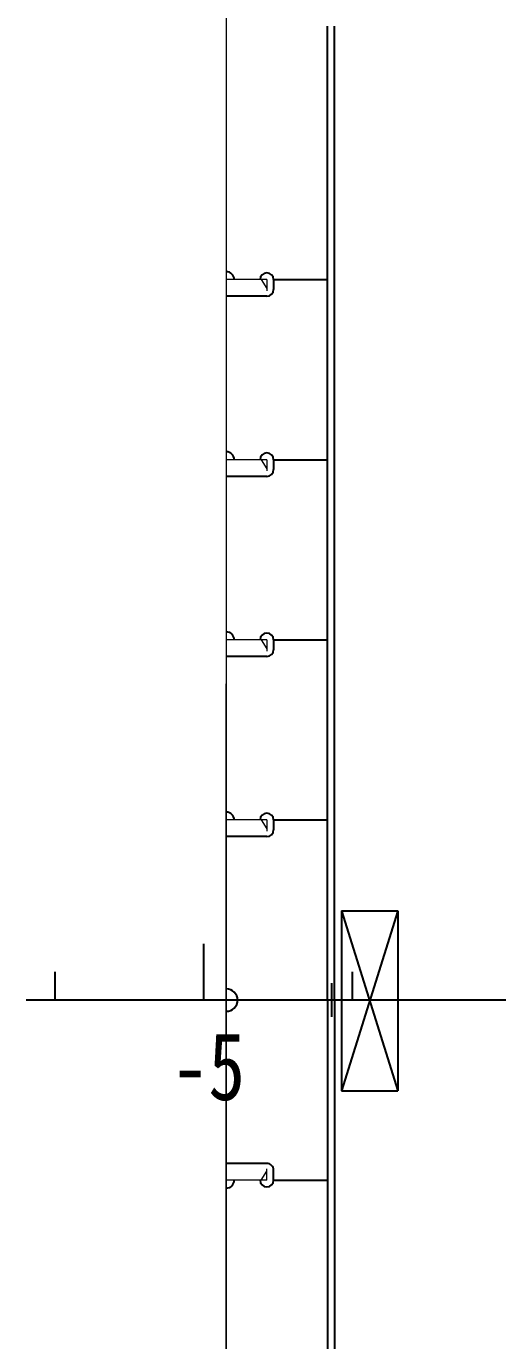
# Model space of a CAD drawing. Header units: millimetres. Extents: x -1838618 to -1600818, y -1770412 to -1553248.
# Drawn here: x -1796488 to -1794393, y -1687059 to -1681221 of the extents above; entities that cross this region are included whole.
import ezdxf

# ---------------------------------------------------------------- set-up
doc = ezdxf.new("R2010")
doc.units = ezdxf.units.MM
doc.header["$LTSCALE"] = 100
doc.linetypes.add('ACAD_ISO04W100', pattern=[30, 24, -3, 0, -3])
doc.layers.add('412equipment', color=6, linetype='Continuous')
doc.styles.add('ROMANT', font='', dxfattribs={"width": 0.8})
doc.styles.get('ROMANT').set_extended_font_data('SimSun')

# ---------------------------------------------------------------- blocks, each defined once
blk = doc.blocks.new('67')
at = {"color": 4}
for p, q in [((-3300, 0), (-3300, 250)), ((-3960, 0), (-3960, 125)), ((-2640, 0), (-2640, 125))]:
    blk.add_line(p, q, dxfattribs=at)
at = {"color": 4, "ltscale": 100}
blk.add_line((26786.6, 0), (-4089.1, 0), dxfattribs=at)
at = {"color": 4, "style": 'ROMANT', "width": 0.8}
blk.add_text('-5', height=300, dxfattribs=at).set_placement((-3443.1, -444))
blk = doc.blocks.new('LOW PLATFOR')
at = {"color": 6, "linetype": 'Continuous', "lineweight": 20}
for p, q in [((-29800.3, 6431.2, 590), (-29800.3, -6431.2, 590)), ((-29800.2, -4790, 590), (-29800, 4800, 590)), ((-29620.1, 3200, 590), (-29800.1, 3200, 590)), ((-29645.1, 3200, 590), (-29620.1, 3160, 590)), ((-29645.1, 3200, 590), (-29620.1, 3160, 590)), ((-29645.1, 3200, 590), (-29620.1, 3160, 590)), ((-29645.1, 3200, 590), (-29620.1, 3160, 590)), ((-29620.1, 3200, 590), (-29620.1, 3150, 590)), ((-29620.1, 3200, 590), (-29620.1, 3150, 590)), ((-29620.1, 3200, 590), (-29620.1, 3150, 590)), ((-29620.1, 3200, 590), (-29620.1, 3150, 590)), ((-29620.1, 3200, 590), (-29620.1, 3150, 590)), ((-29620.1, 3200, 590), (-29620.1, 3150, 590)), ((-29620.1, 2400, 590), (-29800.1, 2400, 590)), ((-29645.1, 2400, 590), (-29620.1, 2360, 590)), ((-29645.1, 2400, 590), (-29620.1, 2360, 590)), ((-29645.1, 2400, 590), (-29620.1, 2360, 590)), ((-29645.1, 2400, 590), (-29620.1, 2360, 590)), ((-29620.1, 2400, 590), (-29620.1, 2350, 590)), ((-29620.1, 2400, 590), (-29620.1, 2350, 590)), ((-29620.1, 2400, 590), (-29620.1, 2350, 590)), ((-29620.1, 2400, 590), (-29620.1, 2350, 590)), ((-29620.1, 2400, 590), (-29620.1, 2350, 590)), ((-29620.1, 2400, 590), (-29620.1, 2350, 590)), ((-29620.1, 1600, 590), (-29800.1, 1600, 590)), ((-29645.1, 1600, 590), (-29620.1, 1560, 590)), ((-29645.1, 1600, 590), (-29620.1, 1560, 590)), ((-29645.1, 1600, 590), (-29620.1, 1560, 590)), ((-29645.1, 1600, 590), (-29620.1, 1560, 590)), ((-29620.1, 1600, 590), (-29620.1, 1550, 590)), ((-29620.1, 1600, 590), (-29620.1, 1550, 590)), ((-29620.1, 1600, 590), (-29620.1, 1550, 590)), ((-29620.1, 1600, 590), (-29620.1, 1550, 590)), ((-29620.1, 1600, 590), (-29620.1, 1550, 590)), ((-29620.1, 1600, 590), (-29620.1, 1550, 590)), ((-29620.1, 800, 590), (-29800.1, 800, 590)), ((-29645.1, 800, 590), (-29620.1, 760, 590)), ((-29645.1, 800, 590), (-29620.1, 760, 590)), ((-29645.1, 800, 590), (-29620.1, 760, 590)), ((-29645.1, 800, 590), (-29620.1, 760, 590)), ((-29620.1, 800, 590), (-29620.1, 750, 590)), ((-29620.1, 800, 590), (-29620.1, 750, 590)), ((-29620.1, 800, 590), (-29620.1, 750, 590)), ((-29620.1, 800, 590), (-29620.1, 750, 590)), ((-29620.1, 800, 590), (-29620.1, 750, 590)), ((-29620.1, 800, 590), (-29620.1, 750, 590)), ((-29620.1, -800, 590), (-29620.1, -750, 590)), ((-29620.1, -800, 590), (-29620.1, -750, 590)), ((-29620.1, -800, 590), (-29620.1, -750, 590)), ((-29620.1, -800, 590), (-29620.1, -750, 590)), ((-29620.1, -800, 590), (-29620.1, -750, 590)), ((-29620.1, -800, 590), (-29620.1, -750, 590)), ((-29620.1, -800, 590), (-29800.1, -800, 590)), ((-29645.1, -800, 590), (-29620.1, -760, 590)), ((-29645.1, -800, 590), (-29620.1, -760, 590)), ((-29645.1, -800, 590), (-29620.1, -760, 590)), ((-29645.1, -800, 590), (-29620.1, -760, 590))]:
    blk.add_line(p, q, dxfattribs=at)
at = {"color": 3, "linetype": 'Continuous'}
for p, q in [((-29350.1, 0, 590), (-29350, 4325, 590)), ((-29320.1, 0, 590), (-29320, 4325, 590)), ((-29350.1, 0, 590), (-29350, -4325, 590)), ((-29320.1, 0, 590), (-29320, -4325, 590))]:
    blk.add_line(p, q, dxfattribs=at)
at = {"color": 3}
for p, q in [((-29590.1, 3200, 590), (-29590.1, 3155.8, 590)), ((-29590.1, 3200, 590), (-29350.1, 3200, 590)), ((-29620.1, 3125.8, 590), (-29800.1, 3125.8, 590)), ((-29590.1, 2400, 590), (-29590.1, 2355.8, 590)), ((-29590.1, 2400, 590), (-29350.1, 2400, 590)), ((-29620.1, 2325.8, 590), (-29800.1, 2325.8, 590)), ((-29590.1, 1600, 590), (-29590.1, 1555.8, 590)), ((-29590.1, 1600, 590), (-29350.1, 1600, 590)), ((-29620.1, 1525.8, 590), (-29800.1, 1525.8, 590)), ((-29590.1, 800, 590), (-29590.1, 755.8, 590)), ((-29590.1, 800, 590), (-29350.1, 800, 590)), ((-29620.1, 725.8, 590), (-29800.1, 725.8, 590)), ((-29288.5, 396.7, 590), (-29288.5, -403.3, 590)), ((-29288.5, 396.7, 590), (-29038.5, 396.7, 590)), ((-29038.5, 396.7, 590), (-29038.5, -403.3, 590)), ((-29333.1, 75, 590), (-29333.1, -75, 590)), ((-29333.1, 0, 590), (-29800.1, 0, 590)), ((-29288.5, -403.3, 590), (-29038.5, -403.3, 590)), ((-29620.1, -725.8, 590), (-29800.1, -725.8, 590)), ((-29590.1, -800, 590), (-29590.1, -755.8, 590)), ((-29590.1, -800, 590), (-29350.1, -800, 590))]:
    blk.add_line(p, q, dxfattribs=at)
at = {"color": 9, "linetype": 'ACAD_ISO04W100', "ltscale": 25}
for p, q in [((-29038.5, 396.7, 590), (-29288.5, -403.3, 590)), ((-29288.5, 396.7, 590), (-29038.5, -403.3, 590))]:
    blk.add_line(p, q, dxfattribs=at)
at = {"color": 3}
for centre, radius, start, end in [((-29800.1, 3200, 590), 35, 359.99891, 89.99891), ((-29620.1, 3200, 590), 30, 359.99891, 179.99891), ((-29620.1, 3155.8, 590), 30, 269.99891, 359.99891), ((-29800.1, 2400, 590), 35, 359.99891, 89.99891), ((-29620.1, 2400, 590), 30, 359.99891, 179.99891), ((-29620.1, 2355.8, 590), 30, 269.99891, 359.99891), ((-29800.1, 1600, 590), 35, 359.99891, 89.99891), ((-29620.1, 1600, 590), 30, 359.99891, 179.99891), ((-29620.1, 1555.8, 590), 30, 269.99891, 359.99891), ((-29800.1, 800, 590), 35, 359.99891, 89.99891), ((-29620.1, 800, 590), 30, 359.99891, 179.99891), ((-29620.1, 755.8, 590), 30, 269.99891, 359.99891), ((-29800.1, 0, 590), 50, 270.00109, 89.99891), ((-29620.1, -755.8, 590), 30, 0.00109, 90.00109), ((-29800.1, -800, 590), 35, 270.00109, 0.00109), ((-29620.1, -800, 590), 30, 180.00109, 0.00109)]:
    blk.add_arc(centre, radius, start, end, dxfattribs=at)

msp = doc.modelspace()

# ---------------------------------------------------------------- block references
at = {"color": 7}
msp.add_blockref('67', (-1792398.6, -1685545.7), dxfattribs=at)
at = {"layer": '412equipment', "color": 7}
msp.add_blockref('LOW PLATFOR', (-1765798.6, -1685545.7), dxfattribs=at)

doc.saveas('drawing.dxf')
